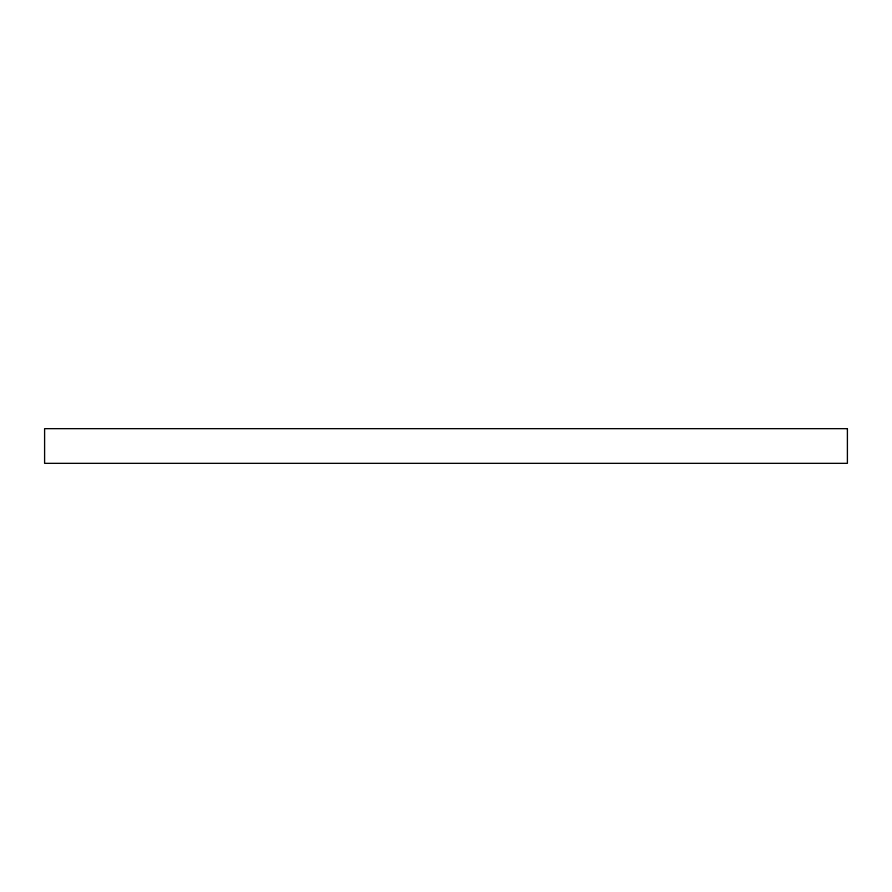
<?xml version="1.0" encoding="UTF-8"?>
<svg xmlns="http://www.w3.org/2000/svg" width="892" height="892" viewBox="0 0 892 892"><rect width="100%" height="100%" fill="white"/><g stroke="black" fill="none" stroke-linecap="round" stroke-linejoin="round"><path stroke-width="1.34" d="M847.4 428.662L44.6 428.662L44.6 463.338L847.4 463.338L847.4 428.662"/></g></svg>
